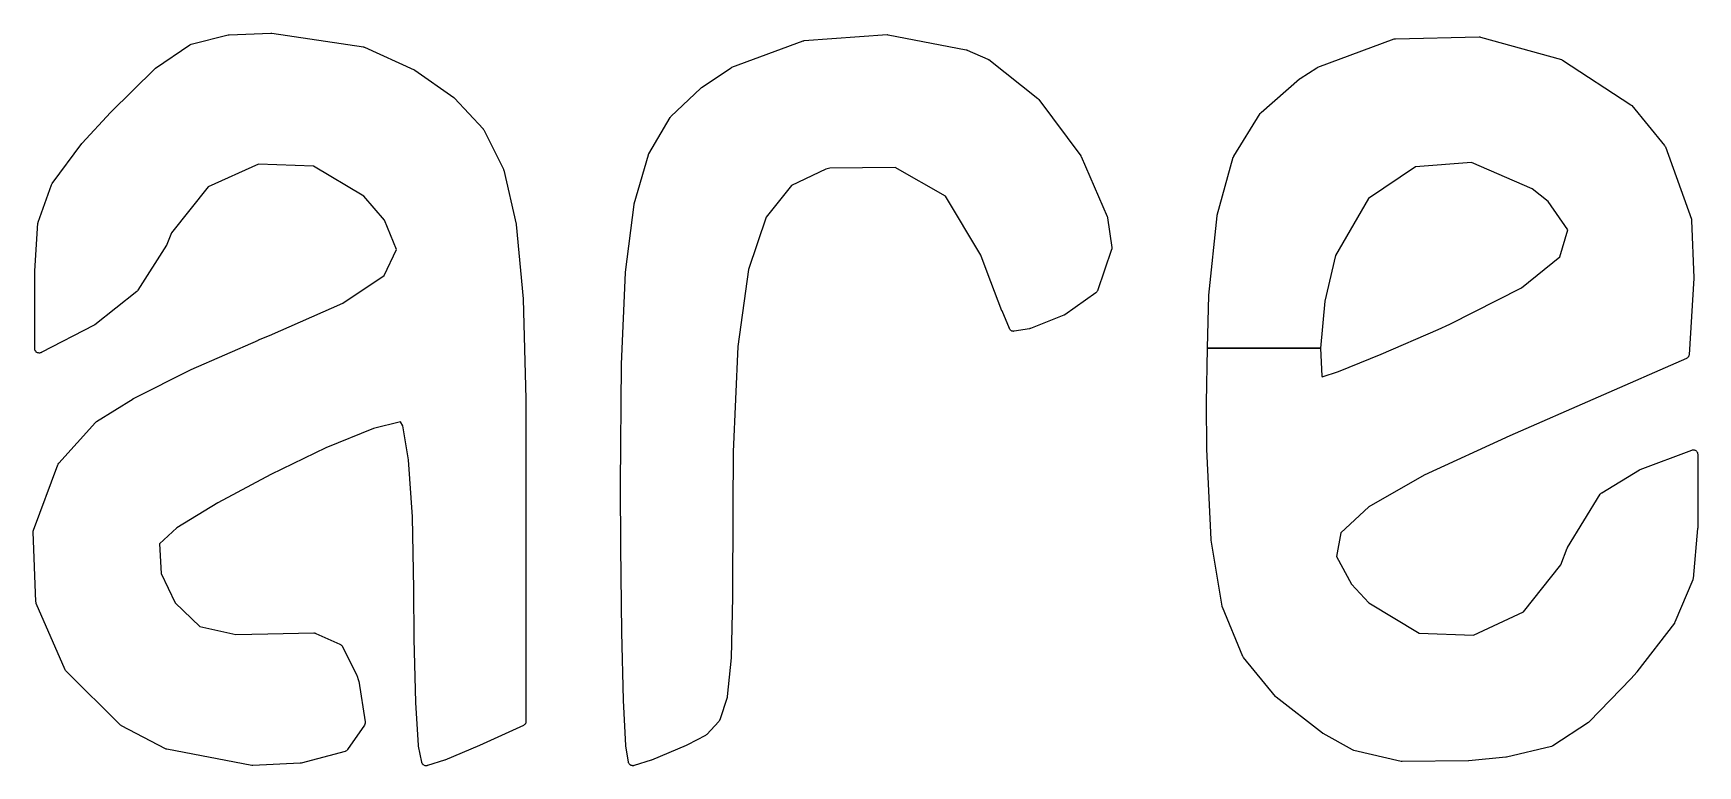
# Model space of a CAD drawing. Extents: x -4.4 to 27.8, y 0.8 to 35.
# Drawn here: x 24.739 to 26.626, y 25.131 to 25.962 of the extents above; entities that cross this region are included whole.
import ezdxf

# ---------------------------------------------------------------- set-up
doc = ezdxf.new("R2010")
doc.units = 0
doc.layers.add('BLACK', color=7, linetype='CONTINUOUS')

msp = doc.modelspace()

# ---------------------------------------------------------------- linework, layer by layer
at = {"layer": 'BLACK', "linetype": 'CONTINUOUS'}
for p, q in [((24.918, 25.9493), (24.9598, 25.9599)), ((24.9598, 25.9599), (24.9604, 25.96)), ((24.9604, 25.96), (24.9609, 25.9601)), ((24.9609, 25.9601), (25.0083, 25.9618)), ((25.0083, 25.9618), (25.0087, 25.9618)), ((25.0087, 25.9618), (25.0092, 25.9618)), ((25.0092, 25.9618), (25.1131, 25.9464)), ((25.5311, 25.9232), (25.6118, 25.9532)), ((25.6118, 25.9532), (25.6125, 25.9533)), ((25.6125, 25.9533), (25.6131, 25.9535)), ((25.6131, 25.9535), (25.707, 25.9603)), ((25.707, 25.9603), (25.7077, 25.9602)), ((25.7077, 25.9602), (25.7083, 25.9602)), ((25.7083, 25.9602), (25.7968, 25.9431)), ((26.1954, 25.9232), (26.282, 25.9554)), ((26.282, 25.9554), (26.2828, 25.9555)), ((26.2828, 25.9555), (26.2836, 25.9557)), ((26.2836, 25.9557), (26.3784, 25.9577)), ((26.3784, 25.9577), (26.3791, 25.9576)), ((26.3791, 25.9576), (26.3799, 25.9575)), ((26.3799, 25.9575), (26.4716, 25.932)), ((24.8774, 25.9221), (24.9164, 25.9486)), ((24.9164, 25.9486), (24.9172, 25.9489)), ((24.9172, 25.9489), (24.918, 25.9493)), ((25.1131, 25.9464), (25.1137, 25.9462)), ((25.1137, 25.9462), (25.1144, 25.946)), ((25.1144, 25.946), (25.1707, 25.9204)), ((25.7968, 25.9431), (25.7973, 25.9429)), ((25.7973, 25.9429), (25.7978, 25.9428)), ((25.7978, 25.9428), (25.8212, 25.9326)), ((24.8265, 25.8721), (24.8767, 25.9215)), ((24.8767, 25.9215), (24.8771, 25.9218)), ((24.8771, 25.9218), (24.8774, 25.9221)), ((25.1707, 25.9204), (25.171, 25.9202)), ((25.171, 25.9202), (25.1715, 25.92)), ((25.1715, 25.92), (25.2156, 25.889)), ((25.4965, 25.9002), (25.53, 25.9227)), ((25.53, 25.9227), (25.5306, 25.9229)), ((25.5306, 25.9229), (25.5311, 25.9232)), ((25.8212, 25.9326), (25.8217, 25.9322)), ((25.8217, 25.9322), (25.8223, 25.9319)), ((25.8223, 25.9319), (25.878, 25.8878)), ((26.1754, 25.9104), (26.1944, 25.9228)), ((26.1944, 25.9228), (26.1949, 25.923)), ((26.1949, 25.923), (26.1954, 25.9232)), ((26.4716, 25.932), (26.4722, 25.9316)), ((26.4722, 25.9316), (26.473, 25.9313)), ((26.473, 25.9313), (26.5503, 25.8808)), ((25.4619, 25.8674), (25.4958, 25.8997)), ((25.4958, 25.8997), (25.4962, 25.8999)), ((25.4962, 25.8999), (25.4965, 25.9002)), ((26.1311, 25.8719), (26.1748, 25.91)), ((26.1748, 25.91), (26.1751, 25.9102)), ((26.1751, 25.9102), (26.1754, 25.9104)), ((25.2156, 25.889), (25.216, 25.8886)), ((25.216, 25.8886), (25.2164, 25.8883)), ((25.2164, 25.8883), (25.2488, 25.8536)), ((25.878, 25.8878), (25.8784, 25.8873)), ((25.8784, 25.8873), (25.8789, 25.8869)), ((25.8789, 25.8869), (25.9266, 25.823)), ((26.5503, 25.8808), (26.5508, 25.8803)), ((26.5508, 25.8803), (26.5514, 25.8798)), ((26.5514, 25.8798), (26.5887, 25.8346)), ((24.7941, 25.8371), (24.8264, 25.872)), ((24.8264, 25.872), (24.8265, 25.872)), ((24.8265, 25.872), (24.8265, 25.8721)), ((25.4368, 25.8253), (25.461, 25.8663)), ((25.461, 25.8663), (25.4615, 25.8668)), ((25.4615, 25.8668), (25.4619, 25.8674)), ((26.1002, 25.8225), (26.1301, 25.8707)), ((26.1301, 25.8707), (26.1306, 25.8713)), ((26.1306, 25.8713), (26.1311, 25.8719)), ((25.2488, 25.8536), (25.2491, 25.853)), ((25.2491, 25.853), (25.2496, 25.8524)), ((25.2496, 25.8524), (25.2719, 25.8077)), ((24.7601, 25.7914), (24.7938, 25.8367)), ((24.7938, 25.8367), (24.794, 25.8369)), ((24.794, 25.8369), (24.7941, 25.8371)), ((25.4202, 25.7683), (25.4363, 25.8241)), ((25.4363, 25.8241), (25.4366, 25.8247)), ((25.4366, 25.8247), (25.4368, 25.8253)), ((25.9266, 25.823), (25.9268, 25.8225)), ((25.9268, 25.8225), (25.9272, 25.822)), ((25.9272, 25.822), (25.9566, 25.7539)), ((26.0812, 25.7556), (26.0996, 25.8212)), ((26.0996, 25.8212), (26.1, 25.8218)), ((26.1, 25.8218), (26.1002, 25.8225)), ((26.5887, 25.8346), (26.5891, 25.8338)), ((26.5891, 25.8338), (26.5895, 25.8331)), ((26.5895, 25.8331), (26.6191, 25.751)), ((24.9943, 25.8135), (24.9372, 25.7876)), ((25.0565, 25.811), (24.9943, 25.8135)), ((25.1135, 25.7771), (25.0565, 25.811)), ((25.2719, 25.8077), (25.2721, 25.8071)), ((25.2721, 25.8071), (25.2723, 25.8066)), ((25.2723, 25.8066), (25.2864, 25.7454)), ((25.6376, 25.8077), (25.5985, 25.7891)), ((25.6422, 25.8088), (25.6376, 25.8077)), ((25.7163, 25.8098), (25.6422, 25.8088)), ((25.7733, 25.777), (25.7163, 25.8098)), ((26.306, 25.8103), (26.2527, 25.7744)), ((26.3695, 25.8152), (26.306, 25.8103)), ((26.4384, 25.7853), (26.3695, 25.8152)), ((24.7443, 25.7477), (24.7594, 25.7901)), ((24.7594, 25.7901), (24.7598, 25.7908)), ((24.7598, 25.7908), (24.7601, 25.7914)), ((24.9372, 25.7876), (24.8957, 25.7354)), ((25.5985, 25.7891), (25.5699, 25.7532)), ((26.4568, 25.7709), (26.4384, 25.7853)), ((25.1372, 25.75), (25.1135, 25.7771)), ((25.4105, 25.6908), (25.42, 25.7675)), ((25.42, 25.7675), (25.4202, 25.7679)), ((25.4202, 25.7679), (25.4202, 25.7683)), ((25.8134, 25.7102), (25.7733, 25.777)), ((26.2527, 25.7744), (26.2153, 25.7097)), ((26.4788, 25.7388), (26.4568, 25.7709)), ((24.7405, 25.6926), (24.744, 25.7464)), ((24.744, 25.7464), (24.7442, 25.747)), ((24.7442, 25.747), (24.7443, 25.7477)), ((25.1506, 25.7165), (25.1372, 25.75)), ((25.2864, 25.7454), (25.2864, 25.7451)), ((25.2864, 25.7451), (25.2865, 25.7448)), ((25.2865, 25.7448), (25.2942, 25.6608)), ((25.5699, 25.7532), (25.5499, 25.694)), ((25.9566, 25.7539), (25.9568, 25.7532)), ((25.9568, 25.7532), (25.957, 25.7526)), ((25.957, 25.7526), (25.9618, 25.719)), ((26.0718, 25.6648), (26.0811, 25.7548)), ((26.0811, 25.7548), (26.0812, 25.7552)), ((26.0812, 25.7552), (26.0812, 25.7556)), ((26.6191, 25.751), (26.6192, 25.7503)), ((26.6192, 25.7503), (26.6193, 25.7495)), ((26.6193, 25.7495), (26.6217, 25.6846)), ((24.8957, 25.7354), (24.8904, 25.7222)), ((26.4699, 25.7084), (26.4788, 25.7388)), ((24.89, 25.7214), (24.8573, 25.6704)), ((24.8901, 25.7218), (24.89, 25.7214)), ((24.8904, 25.7222), (24.8901, 25.7218)), ((25.1366, 25.6873), (25.1506, 25.7165)), ((25.8205, 25.6909), (25.8134, 25.7102)), ((25.9616, 25.7167), (25.9455, 25.6698)), ((25.9617, 25.7171), (25.9616, 25.7169)), ((25.9616, 25.7169), (25.9616, 25.7167)), ((25.9618, 25.7186), (25.9617, 25.7179)), ((25.9617, 25.7179), (25.9617, 25.7171)), ((25.9618, 25.719), (25.9618, 25.7188)), ((25.9618, 25.7188), (25.9618, 25.7186)), ((26.2153, 25.7097), (26.2033, 25.6581)), ((26.4265, 25.6731), (26.4699, 25.7084)), ((24.7405, 25.6924), (24.7405, 25.6926)), ((24.7405, 25.6922), (24.7405, 25.6924)), ((24.7405, 25.6041), (24.7405, 25.6922)), ((25.4059, 25.5867), (25.4105, 25.6904)), ((25.4105, 25.6906), (25.4105, 25.6908)), ((25.4105, 25.6904), (25.4105, 25.6906)), ((25.5499, 25.694), (25.5378, 25.6068)), ((25.8206, 25.6909), (25.8205, 25.6909)), ((25.8372, 25.6472), (25.8206, 25.6909)), ((25.8206, 25.6909), (25.8206, 25.6909)), ((24.8562, 25.6691), (24.8086, 25.6313)), ((24.8568, 25.6698), (24.8562, 25.6691)), ((24.8573, 25.6704), (24.8568, 25.6698)), ((25.0899, 25.6558), (25.1366, 25.6873)), ((25.945, 25.6688), (25.9447, 25.6685)), ((25.9452, 25.6693), (25.945, 25.6688)), ((25.9455, 25.6698), (25.9452, 25.6693)), ((26.3453, 25.6318), (26.4265, 25.6731)), ((26.6217, 25.6841), (26.6164, 25.5972)), ((26.6217, 25.6846), (26.6217, 25.6843)), ((26.6217, 25.6843), (26.6217, 25.6841)), ((25.0068, 25.6192), (25.0899, 25.6558)), ((25.2942, 25.6608), (25.2942, 25.6606)), ((25.2942, 25.6606), (25.2942, 25.6604)), ((25.2942, 25.6604), (25.2972, 25.5472)), ((25.9436, 25.6674), (25.9084, 25.6425)), ((25.944, 25.6678), (25.9436, 25.6674)), ((25.9445, 25.6681), (25.944, 25.6678)), ((25.9447, 25.6685), (25.9445, 25.6681)), ((26.0705, 25.6052), (26.0717, 25.6644)), ((26.0717, 25.6644), (26.0718, 25.6646)), ((26.0718, 25.6646), (26.0718, 25.6648)), ((26.2033, 25.6581), (26.1985, 25.6049)), ((24.8082, 25.6311), (24.8078, 25.6308)), ((24.8086, 25.6313), (24.8082, 25.6311)), ((25.8373, 25.6471), (25.8372, 25.6472)), ((25.8373, 25.647), (25.8373, 25.6471)), ((25.8457, 25.6269), (25.8373, 25.647)), ((25.9073, 25.642), (25.8695, 25.627)), ((25.9078, 25.6423), (25.9073, 25.642)), ((25.9084, 25.6425), (25.9078, 25.6423)), ((26.3319, 25.6258), (26.3453, 25.6318)), ((24.8078, 25.6308), (24.7478, 25.5997)), ((24.9179, 25.5807), (24.994, 25.614)), ((24.994, 25.614), (24.9941, 25.614)), ((24.9941, 25.614), (24.9942, 25.6141)), ((24.9942, 25.6141), (25.0068, 25.6192)), ((25.8459, 25.6266), (25.8457, 25.6269)), ((25.8461, 25.6262), (25.8459, 25.6266)), ((25.8465, 25.6258), (25.8461, 25.6262)), ((25.8468, 25.6253), (25.8465, 25.6258)), ((25.8471, 25.6251), (25.8468, 25.6253)), ((25.8474, 25.6248), (25.8471, 25.6251)), ((25.8479, 25.6245), (25.8474, 25.6248)), ((25.8484, 25.6242), (25.8479, 25.6245)), ((25.8488, 25.6241), (25.8484, 25.6242)), ((25.8492, 25.624), (25.8488, 25.6241)), ((25.8498, 25.624), (25.8492, 25.624)), ((25.8503, 25.6238), (25.8498, 25.624)), ((25.8507, 25.6239), (25.8503, 25.6238)), ((25.8511, 25.6239), (25.8507, 25.6239)), ((25.8684, 25.6267), (25.8511, 25.6239)), ((25.8689, 25.6269), (25.8684, 25.6267)), ((25.8695, 25.627), (25.8689, 25.6269)), ((26.2673, 25.5979), (26.3319, 25.6258)), ((26.3319, 25.6258), (26.3319, 25.6258)), ((24.7405, 25.6039), (24.7405, 25.6041)), ((24.7405, 25.6037), (24.7405, 25.6039)), ((24.7407, 25.603), (24.7405, 25.6037)), ((24.7408, 25.6022), (24.7407, 25.603)), ((24.741, 25.6021), (24.7408, 25.6022)), ((24.741, 25.6019), (24.741, 25.6021)), ((24.7415, 25.6013), (24.741, 25.6019)), ((24.7419, 25.6006), (24.7415, 25.6013)), ((24.7421, 25.6005), (24.7419, 25.6006)), ((24.7422, 25.6003), (24.7421, 25.6005)), ((24.7429, 25.6), (24.7422, 25.6003)), ((24.7435, 25.5995), (24.7429, 25.6)), ((24.7438, 25.5995), (24.7435, 25.5995)), ((24.7439, 25.5994), (24.7438, 25.5995)), ((24.7447, 25.5993), (24.7439, 25.5994)), ((24.7455, 25.5991), (24.7447, 25.5993)), ((24.7457, 25.5992), (24.7455, 25.5991)), ((24.7459, 25.5992), (24.7457, 25.5992)), ((24.7466, 25.5994), (24.7459, 25.5992)), ((24.7474, 25.5995), (24.7466, 25.5994)), ((24.7476, 25.5996), (24.7474, 25.5995)), ((24.7478, 25.5997), (24.7476, 25.5996)), ((25.5378, 25.6068), (25.5325, 25.4871)), ((26.0692, 25.5427), (26.0705, 25.6049)), ((26.0705, 25.6049), (26.0705, 25.6052)), ((26.0705, 25.6052), (26.0705, 25.6052)), ((26.0705, 25.6049), (26.1985, 25.6049)), ((26.1985, 25.6049), (26.0705, 25.6049)), ((26.1985, 25.6049), (26.1998, 25.5731)), ((26.219, 25.5782), (26.2673, 25.5979)), ((26.614, 25.5934), (26.6134, 25.593)), ((26.6147, 25.5938), (26.614, 25.5934)), ((26.6148, 25.594), (26.6147, 25.5938)), ((26.615, 25.5941), (26.6148, 25.594)), ((26.6154, 25.5947), (26.615, 25.5941)), ((26.6159, 25.5954), (26.6154, 25.5947)), ((26.616, 25.5957), (26.6159, 25.5956)), ((26.6159, 25.5956), (26.6159, 25.5954)), ((26.6162, 25.5965), (26.616, 25.5957)), ((26.6164, 25.5972), (26.6162, 25.5965)), ((24.8524, 25.5477), (24.9177, 25.5806)), ((24.9177, 25.5806), (24.9178, 25.5806)), ((24.9178, 25.5806), (24.9179, 25.5807)), ((25.4048, 25.4499), (25.4059, 25.5865)), ((25.4059, 25.5866), (25.4059, 25.5867)), ((25.4059, 25.5865), (25.4059, 25.5866)), ((26.2004, 25.5721), (26.219, 25.5782)), ((26.6134, 25.593), (26.4131, 25.5053)), ((26.1998, 25.5731), (26.2004, 25.5721)), ((24.8104, 25.5215), (24.852, 25.5474)), ((24.852, 25.5474), (24.8522, 25.5475)), ((24.8522, 25.5475), (24.8524, 25.5477)), ((25.2972, 25.5472), (25.2972, 25.5471)), ((25.2972, 25.5471), (25.2972, 25.5471)), ((25.2972, 25.5471), (25.2975, 25.4725)), ((26.0692, 25.5426), (26.0692, 25.5427)), ((26.0692, 25.5427), (26.0692, 25.5427)), ((26.0696, 25.4905), (26.0692, 25.5426)), ((24.7677, 25.4742), (24.8093, 25.5206)), ((24.8093, 25.5206), (24.8099, 25.521)), ((24.8099, 25.521), (24.8104, 25.5215)), ((25.1552, 25.5213), (25.1245, 25.5136)), ((25.158, 25.5168), (25.1552, 25.5213)), ((25.1245, 25.5136), (25.0707, 25.4916)), ((25.1642, 25.4781), (25.158, 25.5168)), ((26.4131, 25.5053), (26.316, 25.4607)), ((25.0707, 25.4916), (25.008, 25.4616)), ((25.5325, 25.4871), (25.532, 25.4233)), ((26.0696, 25.4904), (26.0696, 25.4905)), ((26.0696, 25.4903), (26.0696, 25.4904)), ((26.0744, 25.3877), (26.0696, 25.4903)), ((26.5609, 25.4671), (26.6194, 25.4892)), ((26.6194, 25.4892), (26.6203, 25.4894)), ((26.6203, 25.4894), (26.6212, 25.4895)), ((26.6212, 25.4895), (26.6212, 25.4895)), ((26.6212, 25.4895), (26.6213, 25.4895)), ((26.6213, 25.4895), (26.6222, 25.4893)), ((26.6222, 25.4893), (26.6231, 25.4891)), ((26.6231, 25.4891), (26.6231, 25.4891)), ((26.6231, 25.4891), (26.6232, 25.4891)), ((26.6232, 25.4891), (26.624, 25.4886)), ((26.624, 25.4886), (26.6247, 25.4881)), ((26.6247, 25.4881), (26.6247, 25.488)), ((26.6247, 25.488), (26.6248, 25.4879)), ((26.6248, 25.4879), (26.6253, 25.4872)), ((26.6253, 25.4872), (26.6258, 25.4864)), ((26.6258, 25.4864), (26.6258, 25.4864)), ((26.6258, 25.4864), (26.6258, 25.4863)), ((26.6258, 25.4863), (26.626, 25.4854)), ((26.626, 25.4854), (26.6262, 25.4845)), ((26.6262, 25.4845), (26.6262, 25.4008)), ((24.7391, 25.3985), (24.7667, 25.4726)), ((24.7667, 25.4726), (24.7672, 25.4734)), ((24.7672, 25.4734), (24.7677, 25.4742)), ((25.008, 25.4616), (24.9479, 25.4295)), ((25.1687, 25.4134), (25.1642, 25.4781)), ((25.2975, 25.4725), (25.2975, 25.4725)), ((25.2975, 25.4725), (25.2975, 25.4725)), ((25.2975, 25.4725), (25.2975, 25.1816)), ((26.5174, 25.4409), (26.5601, 25.4667)), ((26.5601, 25.4667), (26.5605, 25.4669)), ((26.5605, 25.4669), (26.5609, 25.4671)), ((25.4048, 25.4498), (25.4048, 25.4499)), ((25.405, 25.3792), (25.4048, 25.4498)), ((25.4048, 25.4498), (25.4048, 25.4498)), ((26.316, 25.4607), (26.2531, 25.425)), ((24.9479, 25.4295), (24.9017, 25.4009)), ((25.532, 25.4233), (25.5318, 25.3226)), ((26.2531, 25.425), (26.2216, 25.3954)), ((26.4787, 25.3787), (26.5157, 25.4392)), ((26.5157, 25.4392), (26.5159, 25.4394)), ((26.5159, 25.4394), (26.516, 25.4396)), ((26.516, 25.4396), (26.5165, 25.4401)), ((26.5165, 25.4401), (26.5171, 25.4407)), ((26.5171, 25.4407), (26.5173, 25.4408)), ((26.5173, 25.4408), (26.5174, 25.4409)), ((25.1703, 25.3316), (25.1687, 25.4134)), ((24.7388, 25.3972), (24.7391, 25.3985)), ((24.7388, 25.3966), (24.7388, 25.3972)), ((24.7417, 25.3171), (24.7388, 25.3966)), ((24.7388, 25.3966), (24.7388, 25.3966)), ((24.7388, 25.3966), (24.7388, 25.3966)), ((24.7391, 25.3985), (24.7391, 25.3985)), ((24.7391, 25.3985), (24.7391, 25.3985)), ((24.9017, 25.4009), (24.8819, 25.3828)), ((26.0744, 25.3874), (26.0744, 25.3877)), ((26.0744, 25.3871), (26.0744, 25.3874)), ((26.0869, 25.3121), (26.0744, 25.3871)), ((26.2216, 25.3954), (26.2165, 25.3684)), ((26.6261, 25.4004), (26.621, 25.3434)), ((26.6262, 25.4008), (26.6261, 25.4006)), ((26.6261, 25.4006), (26.6261, 25.4004)), ((24.8819, 25.3828), (24.8837, 25.3493)), ((25.405, 25.3791), (25.405, 25.3792)), ((25.405, 25.3792), (25.405, 25.3792)), ((25.4061, 25.2826), (25.405, 25.3791)), ((26.2165, 25.3684), (26.2337, 25.3371)), ((26.4708, 25.3592), (26.4783, 25.3779)), ((26.4783, 25.3779), (26.4785, 25.3783)), ((26.4785, 25.3783), (26.4787, 25.3787)), ((24.8837, 25.3493), (24.8996, 25.3159)), ((26.4287, 25.3058), (26.4708, 25.3592)), ((25.1707, 25.2748), (25.1703, 25.3316)), ((26.2337, 25.3371), (26.2531, 25.316)), ((26.6206, 25.3419), (26.6003, 25.2939)), ((26.6207, 25.3427), (26.6206, 25.3419)), ((26.621, 25.3434), (26.6207, 25.3427)), ((24.7419, 25.3162), (24.7417, 25.3171)), ((24.7421, 25.3153), (24.7419, 25.3162)), ((24.7748, 25.2401), (24.7421, 25.3153)), ((24.8996, 25.3159), (24.9275, 25.289)), ((25.5318, 25.3225), (25.5301, 25.2538)), ((25.5318, 25.3226), (25.5317, 25.3225)), ((25.5317, 25.3225), (25.5318, 25.3225)), ((26.0871, 25.3115), (26.0869, 25.3121)), ((26.0872, 25.311), (26.0871, 25.3115)), ((26.1103, 25.2553), (26.0872, 25.311)), ((26.2531, 25.316), (26.3104, 25.2816)), ((26.372, 25.2792), (26.4287, 25.3058)), ((26.5997, 25.2928), (26.5572, 25.2376)), ((26.6, 25.2933), (26.5997, 25.2928)), ((26.6003, 25.2939), (26.6, 25.2933)), ((24.9275, 25.289), (24.9686, 25.28)), ((24.9686, 25.28), (25.0048, 25.281)), ((25.0048, 25.281), (25.0048, 25.281)), ((25.0048, 25.281), (25.0049, 25.281)), ((25.0049, 25.281), (25.057, 25.2819)), ((25.057, 25.2819), (25.0571, 25.2818)), ((25.0571, 25.2818), (25.0572, 25.2819)), ((25.0572, 25.2819), (25.0581, 25.2817)), ((25.0581, 25.2817), (25.0589, 25.2815)), ((25.0589, 25.2815), (25.059, 25.2815)), ((25.059, 25.2815), (25.0591, 25.2814)), ((25.0591, 25.2814), (25.0865, 25.2692)), ((25.1707, 25.2747), (25.1707, 25.2748)), ((25.1707, 25.2748), (25.1707, 25.2748)), ((25.1725, 25.2032), (25.1707, 25.2747)), ((25.4081, 25.2056), (25.4061, 25.2826)), ((25.4061, 25.2826), (25.4061, 25.2826)), ((25.4061, 25.2826), (25.4061, 25.2826)), ((26.3104, 25.2816), (26.372, 25.2792)), ((25.0865, 25.2692), (25.0871, 25.2688)), ((25.0871, 25.2688), (25.0877, 25.2685)), ((25.0877, 25.2685), (25.0879, 25.2682)), ((25.0879, 25.2682), (25.0881, 25.2681)), ((25.0881, 25.2681), (25.0885, 25.2675)), ((25.0885, 25.2675), (25.0889, 25.2669)), ((25.0889, 25.2669), (25.1053, 25.2346)), ((25.5301, 25.2535), (25.5258, 25.2098)), ((25.5301, 25.2538), (25.5301, 25.2536)), ((25.5301, 25.2536), (25.5301, 25.2535)), ((26.1107, 25.2547), (26.1103, 25.2553)), ((26.111, 25.2541), (26.1107, 25.2547)), ((26.1474, 25.2098), (26.111, 25.2541)), ((24.7754, 25.2394), (24.7748, 25.2401)), ((24.7759, 25.2386), (24.7754, 25.2394)), ((24.8376, 25.1773), (24.7759, 25.2386)), ((25.1053, 25.2346), (25.1054, 25.2343)), ((26.557, 25.2373), (26.5507, 25.2302)), ((26.5571, 25.2375), (26.557, 25.2373)), ((26.5572, 25.2376), (26.5571, 25.2375)), ((25.1054, 25.2343), (25.1056, 25.234)), ((25.1056, 25.234), (25.1077, 25.2279)), ((25.1077, 25.2279), (25.1077, 25.2275)), ((25.1077, 25.2275), (25.1079, 25.2271)), ((25.1079, 25.2271), (25.115, 25.181)), ((26.5506, 25.23), (26.5033, 25.1809)), ((26.5507, 25.2302), (26.5506, 25.2301)), ((26.5506, 25.2301), (26.5506, 25.23)), ((25.1725, 25.2031), (25.1725, 25.2032)), ((25.1755, 25.1541), (25.1725, 25.2031)), ((25.1725, 25.2031), (25.1725, 25.2031)), ((25.4081, 25.2055), (25.4081, 25.2056)), ((25.4081, 25.2054), (25.4081, 25.2055)), ((25.4106, 25.1544), (25.4081, 25.2054)), ((25.5256, 25.2088), (25.5172, 25.1832)), ((25.5258, 25.2098), (25.5256, 25.2093)), ((25.5256, 25.2093), (25.5256, 25.2088)), ((26.1478, 25.2095), (26.1474, 25.2098)), ((26.1482, 25.2091), (26.1478, 25.2095)), ((26.2008, 25.1682), (26.1482, 25.2091)), ((25.1146, 25.1783), (25.1142, 25.1774)), ((25.1149, 25.1791), (25.1146, 25.1783)), ((25.115, 25.1792), (25.1149, 25.1792)), ((25.1149, 25.1792), (25.1149, 25.1791)), ((25.115, 25.181), (25.115, 25.1802)), ((25.115, 25.1802), (25.115, 25.1792)), ((25.2961, 25.178), (25.2953, 25.1775)), ((25.2962, 25.1782), (25.2961, 25.1781)), ((25.2961, 25.1781), (25.2961, 25.178)), ((25.2967, 25.1789), (25.2962, 25.1782)), ((25.2972, 25.1797), (25.2967, 25.1789)), ((25.2974, 25.1807), (25.2972, 25.1798)), ((25.2972, 25.1798), (25.2972, 25.1798)), ((25.2972, 25.1798), (25.2972, 25.1797)), ((25.2975, 25.1816), (25.2974, 25.1807)), ((25.5161, 25.1813), (25.5024, 25.1667)), ((25.5162, 25.1814), (25.5161, 25.1813)), ((25.5163, 25.1815), (25.5162, 25.1814)), ((25.5167, 25.1822), (25.5163, 25.1815)), ((25.5171, 25.183), (25.5167, 25.1822)), ((25.5172, 25.1831), (25.5171, 25.183)), ((25.5172, 25.1832), (25.5172, 25.1831)), ((26.5024, 25.1802), (26.4618, 25.1539)), ((26.5029, 25.1806), (26.5024, 25.1802)), ((26.5033, 25.1809), (26.5029, 25.1806)), ((24.8383, 25.1769), (24.8376, 25.1773)), ((24.8388, 25.1764), (24.8383, 25.1769)), ((24.8888, 25.1504), (24.8388, 25.1764)), ((25.1142, 25.1774), (25.0952, 25.1495)), ((25.2946, 25.177), (25.2448, 25.1544)), ((25.2953, 25.1775), (25.2946, 25.177)), ((25.5011, 25.1657), (25.4807, 25.155)), ((25.5017, 25.1662), (25.5011, 25.1657)), ((25.5024, 25.1667), (25.5017, 25.1662)), ((26.2011, 25.168), (26.2008, 25.1682)), ((26.2014, 25.1678), (26.2011, 25.168)), ((26.2349, 25.1492), (26.2014, 25.1678)), ((24.8895, 25.1502), (24.8888, 25.1504)), ((24.8902, 25.1499), (24.8895, 25.1502)), ((24.9868, 25.1316), (24.8902, 25.1499)), ((25.0923, 25.1475), (25.0426, 25.1342)), ((25.093, 25.1478), (25.0923, 25.1475)), ((25.0938, 25.1481), (25.093, 25.1478)), ((25.0939, 25.1483), (25.0938, 25.1481)), ((25.0941, 25.1483), (25.0939, 25.1483)), ((25.0946, 25.1489), (25.0941, 25.1483)), ((25.0952, 25.1495), (25.0946, 25.1489)), ((25.1755, 25.1537), (25.1755, 25.1541)), ((25.1755, 25.1534), (25.1755, 25.1537)), ((25.1793, 25.1352), (25.1755, 25.1534)), ((25.2447, 25.1543), (25.2055, 25.1377)), ((25.2448, 25.1543), (25.2447, 25.1543)), ((25.2448, 25.1544), (25.2448, 25.1543)), ((25.4107, 25.1542), (25.4106, 25.1544)), ((25.4107, 25.1539), (25.4107, 25.1542)), ((25.4137, 25.1354), (25.4107, 25.1539)), ((25.4792, 25.1543), (25.44, 25.1377)), ((25.4793, 25.1544), (25.4792, 25.1543)), ((25.4792, 25.1543), (25.4792, 25.1543)), ((25.4805, 25.1549), (25.4793, 25.1544)), ((25.4806, 25.155), (25.4805, 25.1549)), ((25.4807, 25.155), (25.4806, 25.155)), ((26.2355, 25.149), (26.2349, 25.1492)), ((26.2361, 25.1487), (26.2355, 25.149)), ((26.2898, 25.1361), (26.2361, 25.1487)), ((26.4088, 25.141), (26.3667, 25.137)), ((26.4091, 25.1411), (26.4088, 25.141)), ((26.4095, 25.1411), (26.4091, 25.1411)), ((26.4603, 25.1532), (26.4095, 25.1411)), ((26.4611, 25.1536), (26.4603, 25.1532)), ((26.4618, 25.1539), (26.4611, 25.1536)), ((24.9873, 25.1316), (24.9868, 25.1316)), ((24.9879, 25.1315), (24.9873, 25.1316)), ((25.0416, 25.134), (24.9879, 25.1315)), ((25.0421, 25.1341), (25.0416, 25.134)), ((25.0426, 25.1342), (25.0421, 25.1341)), ((25.1794, 25.135), (25.1793, 25.1352)), ((25.1794, 25.1347), (25.1794, 25.135)), ((25.1797, 25.1341), (25.1794, 25.1347)), ((25.18, 25.1334), (25.1797, 25.1341)), ((25.1802, 25.1332), (25.18, 25.1334)), ((25.1803, 25.133), (25.1802, 25.1332)), ((25.1809, 25.1326), (25.1803, 25.133)), ((25.1814, 25.1321), (25.1809, 25.1326)), ((25.1816, 25.132), (25.1814, 25.1321)), ((25.1818, 25.1318), (25.1816, 25.132)), ((25.1825, 25.1316), (25.1818, 25.1318)), ((25.1832, 25.1313), (25.1825, 25.1316)), ((25.1835, 25.1313), (25.1832, 25.1313)), ((25.1837, 25.1313), (25.1835, 25.1313)), ((25.1844, 25.1313), (25.1837, 25.1313)), ((25.1852, 25.1313), (25.1844, 25.1313)), ((25.1854, 25.1314), (25.1852, 25.1313)), ((25.1857, 25.1315), (25.1854, 25.1314)), ((25.2051, 25.1376), (25.1857, 25.1315)), ((25.2053, 25.1377), (25.2051, 25.1376)), ((25.2055, 25.1377), (25.2053, 25.1377)), ((25.4138, 25.1351), (25.4137, 25.1354)), ((25.4138, 25.1347), (25.4138, 25.1351)), ((25.4141, 25.1342), (25.4138, 25.1347)), ((25.4144, 25.1336), (25.4141, 25.1342)), ((25.4146, 25.1333), (25.4144, 25.1336)), ((25.4148, 25.133), (25.4146, 25.1333)), ((25.4153, 25.1326), (25.4148, 25.133)), ((25.4157, 25.1322), (25.4153, 25.1326)), ((25.416, 25.132), (25.4157, 25.1322)), ((25.4163, 25.1318), (25.416, 25.132)), ((25.4169, 25.1316), (25.4163, 25.1318)), ((25.4175, 25.1314), (25.4169, 25.1316)), ((25.4178, 25.1314), (25.4175, 25.1314)), ((25.4182, 25.1313), (25.4178, 25.1314)), ((25.4188, 25.1313), (25.4182, 25.1313)), ((25.4194, 25.1313), (25.4188, 25.1313)), ((25.4198, 25.1314), (25.4194, 25.1313)), ((25.4201, 25.1315), (25.4198, 25.1314)), ((25.4395, 25.1376), (25.4201, 25.1315)), ((25.4398, 25.1377), (25.4395, 25.1376)), ((25.44, 25.1377), (25.4398, 25.1377)), ((26.2904, 25.1361), (26.2898, 25.1361)), ((26.291, 25.136), (26.2904, 25.1361)), ((26.3663, 25.137), (26.291, 25.136)), ((26.3665, 25.137), (26.3663, 25.137)), ((26.3667, 25.137), (26.3665, 25.137))]:
    msp.add_line(p, q, dxfattribs=at)

doc.saveas('drawing.dxf')
